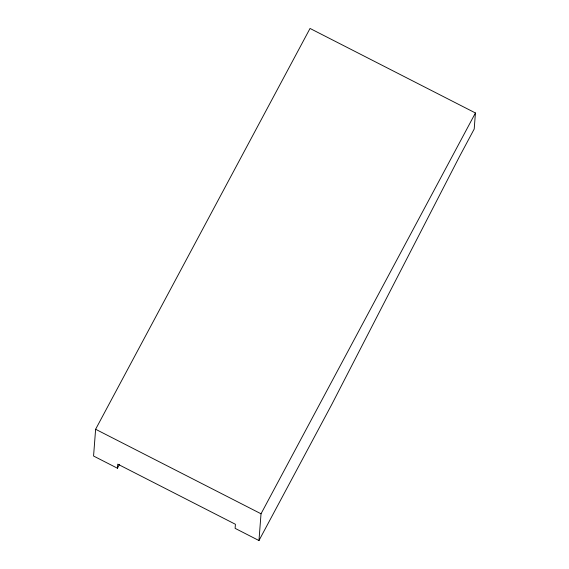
<?xml version="1.0" encoding="UTF-8"?>
<svg xmlns="http://www.w3.org/2000/svg" width="569" height="569" viewBox="0 0 569 569"><rect width="100%" height="100%" fill="white"/><g stroke="black" fill="none" stroke-linecap="round" stroke-linejoin="round"><path stroke-width="0.85" d="M117.434 468.23L117.747 464.148L235.417 524.277L235.104 528.352L258.966 540.55L331.763 404.474L459.496 156.532L474.197 129.035L475.435 112.968L310.034 28.45L95.62 429.268L93.565 456.032L117.434 468.23L119.511 464.332M258.966 540.55L261.029 513.786L475.435 112.968M95.62 429.268L261.029 513.786"/></g></svg>
